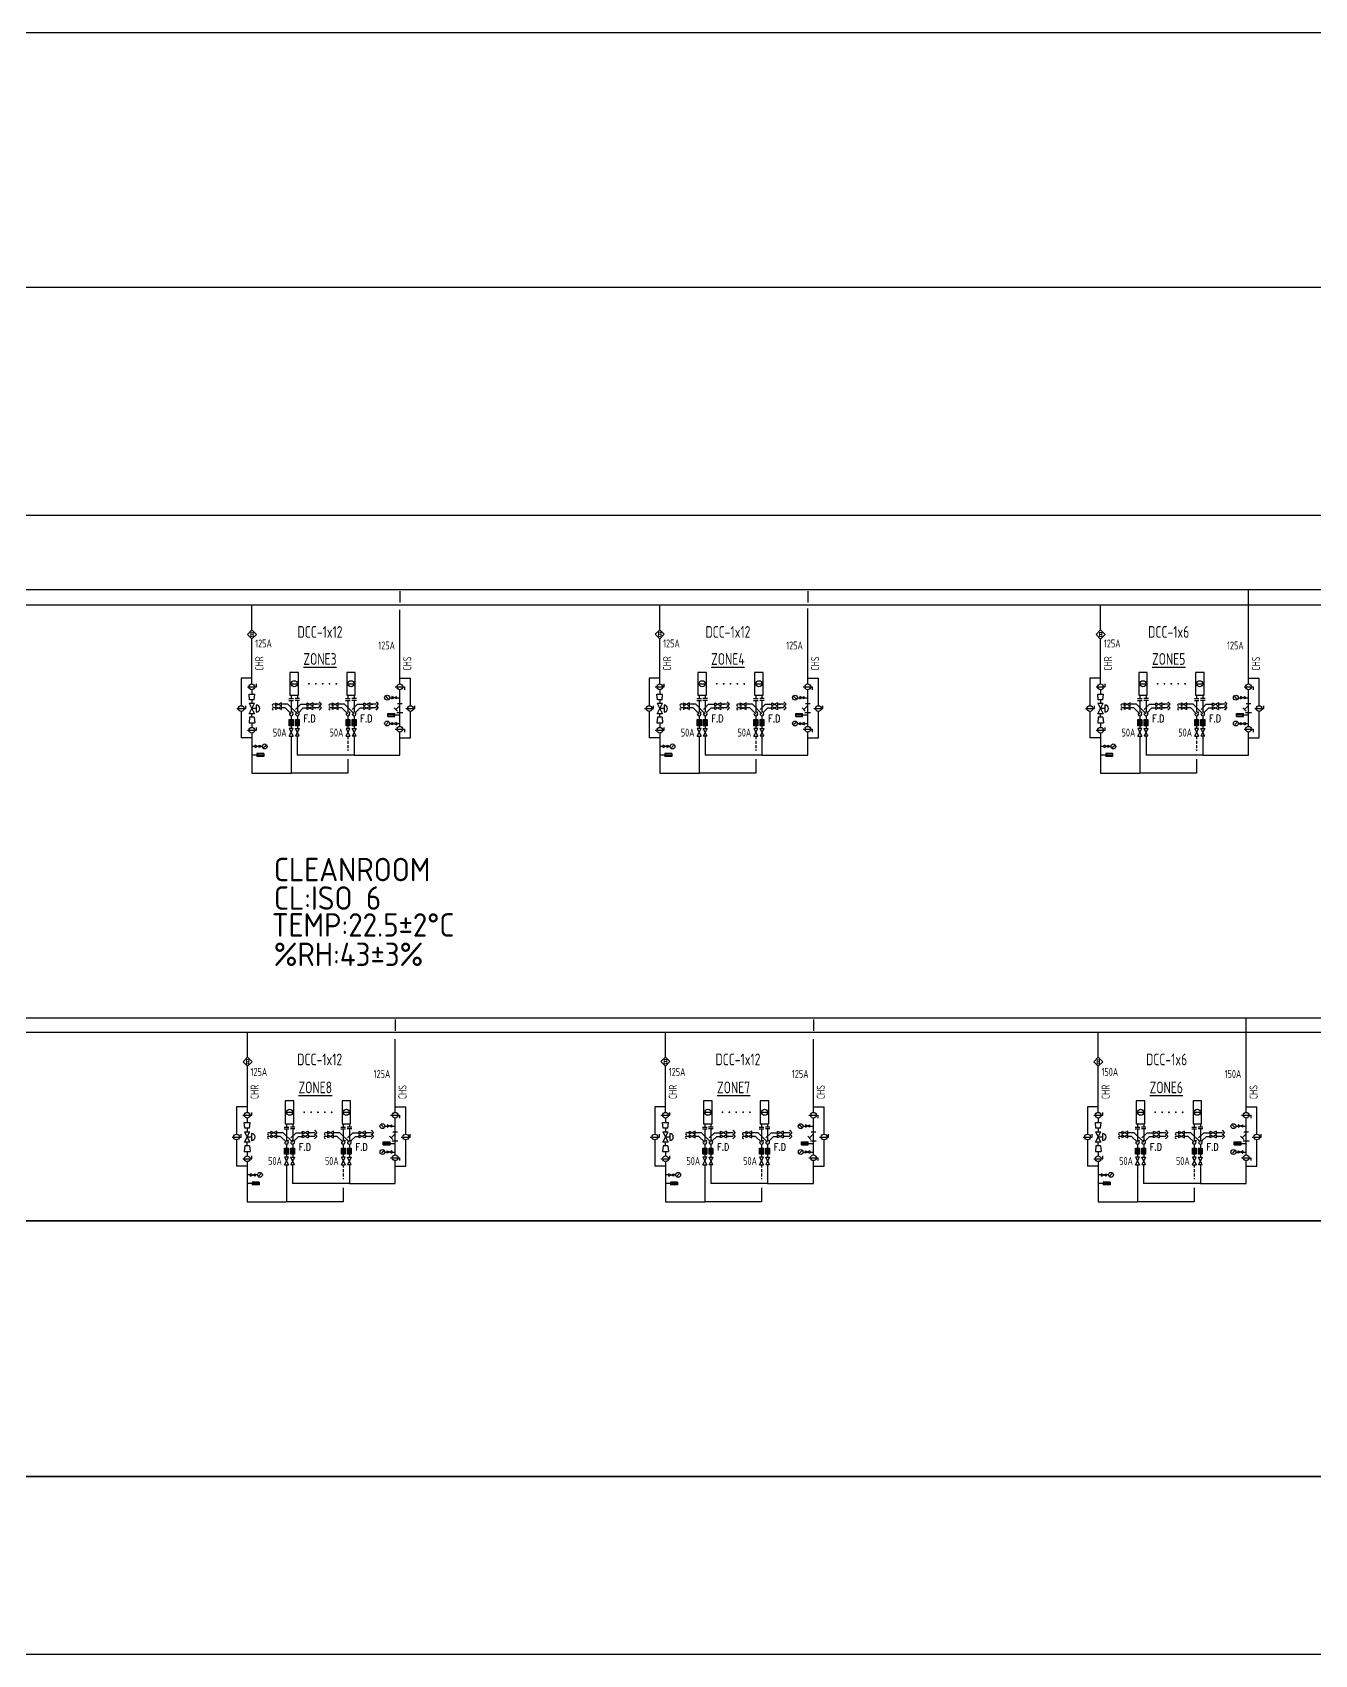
# Model space of a CAD drawing. Header units: millimetres. Extents: x 4930 to 7168, y 215 to 908.
# Drawn here: x 5559 to 6106, y 215 to 908 of the extents above; entities that cross this region are included whole.
import ezdxf
from ezdxf.enums import TextEntityAlignment as Align

# ---------------------------------------------------------------- set-up
doc = ezdxf.new("R2010")
doc.units = ezdxf.units.MM
doc.linetypes.add('HIDDEN', pattern=[9.525, 6.35, -3.175])
doc.linetypes.add('HIDDEN2', pattern=[0.1875, 0.125, -0.0625])
for name, color, linetype in [('0-CHR-中溫', 30, 'Continuous'), ('0-CHS-中溫', 3, 'Continuous'), ('A-DETL-01', 1, 'Continuous'), ('M-CEQPM-TEXT', 3, 'Continuous'), ('M-CPIPE-TEXT', 3, 'Continuous'), ('M-CPIPE-VAVE', 2, 'Continuous'), ('M-CWTR-PIPE', 130, 'Continuous'), ('M-EQPM-TXT', 4, 'Continuous'), ('M-HVAC-CMAH', 3, 'Continuous'), ('M-PIPE-CHWR20', 110, 'Continuous'), ('U-PCW-VALVE', 2, 'Continuous')]:
    doc.layers.add(name, color=color, linetype=linetype)
doc.styles.add('AA-TXT', font='isocp.shx', dxfattribs={"bigfont": 'chineset.shx'})
doc.styles.add('STDTEXT', font='simplex.shx', dxfattribs={"bigfont": 'china.shx'})

# ---------------------------------------------------------------- blocks, each defined once
blk = doc.blocks.new('DIM3')
blk.add_solid([(40, -7), (40, 7), (0, 0)])
blk = doc.blocks.new('DCC PIPE')
at = {"layer": 'U-PCW-VALVE'}
h = blk.add_hatch(dxfattribs=at)
h.set_pattern_fill('ANSI37', color=256, scale=2.66144, angle=90, style=0)
h.set_pattern_definition([(135, (188.80367, -130.49455), (-0.2352403, -0.2352403), []), (225, (188.80367, -130.49455), (0.2352403, -0.2352403), [])])
h.paths.add_polyline_path([(-0.67, 3.67), (-0.67, 5.8), (0.67, 5.8), (0.67, 3.67)])
h = blk.add_hatch(dxfattribs=at)
h.set_pattern_fill('ANSI37', color=256, scale=2.66144, angle=90, style=0)
h.set_pattern_definition([(135, (190.9487, -130.49455), (-0.2352403, -0.2352403), []), (225, (190.9487, -130.49455), (0.2352403, -0.2352403), [])])
h.paths.add_polyline_path([(1.48, 3.67), (1.48, 5.8), (2.81, 5.8), (2.81, 3.67)])
h = blk.add_hatch(dxfattribs=at)
h.set_pattern_fill('ANSI37', color=256, scale=2.66144, angle=90, style=0)
h.set_pattern_definition([(135, (208.65864, -130.49455), (-0.2352403, -0.2352403), []), (225, (208.65864, -130.49455), (0.2352403, -0.2352403), [])])
h.paths.add_polyline_path([(19.19, 3.67), (19.19, 5.8), (20.52, 5.8), (20.52, 3.67)])
h = blk.add_hatch(dxfattribs=at)
h.set_pattern_fill('ANSI37', color=256, scale=2.66144, angle=90, style=0)
h.set_pattern_definition([(135, (210.80367, -130.49455), (-0.2352403, -0.2352403), []), (225, (210.80367, -130.49455), (0.2352403, -0.2352403), [])])
h.paths.add_polyline_path([(21.33, 3.67), (21.33, 5.8), (22.67, 5.8), (22.67, 3.67)])
at = {"layer": '0-CHR-中溫', "ltscale": 1000}
for p, q in [((0, 12.53), (0, 8.51)), ((19.85, 12.53), (19.85, 8.51)), ((0, 7.18), (0, 5.8)), ((19.85, 7.18), (19.85, 5.8)), ((0, 3.67), (0, 2.67)), ((19.85, 3.67), (19.85, 2.67))]:
    blk.add_line(p, q, dxfattribs=at)
for centre in [(0, 7.84), (19.85, 7.84)]:
    blk.add_arc(centre, 0.667, 167.3219, 102.6781, dxfattribs=at)
at = {"layer": '0-CHS-中溫', "ltscale": 1000}
for p, q in [((2.15, 12.53), (2.15, 8.51)), ((22, 12.53), (22, 8.51)), ((2.15, 7.18), (2.15, 5.8)), ((22, 7.18), (22, 5.8)), ((2.15, 3.67), (2.15, 2.67)), ((22, 3.67), (22, 2.67))]:
    blk.add_line(p, q, dxfattribs=at)
for centre in [(2.15, 7.84), (22, 7.84)]:
    blk.add_arc(centre, 0.667, 167.3219, 102.6781, dxfattribs=at)
at = {"layer": 'M-CPIPE-VAVE'}
for p, q in [((-3.4, 11.7), (-5.47, 10.66)), ((-5.47, 11.7), (-3.4, 10.66)), ((-5.47, 11.7), (-5.47, 10.66)), ((-3.4, 10.66), (-3.4, 11.7)), ((5.55, 10.66), (5.55, 11.7)), ((7.62, 11.7), (5.55, 10.66)), ((5.55, 11.7), (7.62, 10.66)), ((7.62, 11.7), (7.62, 10.66)), ((9.81, 12.03), (10.58, 11.18)), ((16.45, 11.7), (14.38, 10.66)), ((14.38, 11.7), (16.45, 10.66)), ((14.38, 11.7), (14.38, 10.66)), ((16.45, 10.66), (16.45, 11.7)), ((25.4, 10.66), (25.4, 11.7)), ((27.47, 11.7), (25.4, 10.66)), ((25.4, 11.7), (27.47, 10.66)), ((27.47, 11.7), (27.47, 10.66)), ((29.67, 12.03), (30.44, 11.18)), ((-5.47, 11.18), (-6.35, 11.18)), ((-5.47, 9.92), (-6.35, 9.92)), ((-3.4, 10.44), (-5.47, 9.41)), ((-5.47, 10.44), (-3.4, 9.41)), ((-5.47, 10.44), (-5.47, 9.41)), ((-1.19, 11.18), (-3.4, 11.18)), ((-3.4, 9.41), (-3.4, 10.44)), ((-2.08, 9.92), (-3.4, 9.92)), ((0, 7.84), (-2.08, 9.92)), ((2.15, 7.84), (-1.19, 11.18)), ((0.47, 8.31), (0.74, 8.58)), ((1.53, 9.37), (3.34, 11.18)), ((2.62, 8.31), (4.23, 9.92)), ((3.34, 11.18), (5.55, 11.18)), ((4.23, 9.92), (5.55, 9.92)), ((5.55, 9.41), (5.55, 10.44)), ((7.62, 10.44), (5.55, 9.41)), ((5.55, 10.44), (7.62, 9.41)), ((9.89, 11.18), (7.62, 11.18)), ((7.62, 10.44), (7.62, 9.41)), ((9.89, 9.92), (7.62, 9.92)), ((9.81, 10.33), (10.58, 11.18)), ((9.81, 10.77), (10.58, 9.92)), ((9.81, 9.07), (10.58, 9.92)), ((14.38, 11.18), (13.5, 11.18)), ((14.38, 9.92), (13.5, 9.92)), ((16.45, 10.44), (14.38, 9.41)), ((14.38, 10.44), (16.45, 9.41)), ((14.38, 10.44), (14.38, 9.41)), ((18.66, 11.18), (16.45, 11.18)), ((16.45, 9.41), (16.45, 10.44)), ((17.77, 9.92), (16.45, 9.92)), ((19.85, 7.84), (17.77, 9.92)), ((22, 7.84), (18.66, 11.18)), ((20.33, 8.31), (20.59, 8.58)), ((21.38, 9.37), (23.19, 11.18)), ((22.47, 8.31), (24.08, 9.92)), ((23.19, 11.18), (25.4, 11.18)), ((24.08, 9.92), (25.4, 9.92)), ((25.4, 9.41), (25.4, 10.44)), ((27.47, 10.44), (25.4, 9.41)), ((25.4, 10.44), (27.47, 9.41)), ((29.74, 11.18), (27.47, 11.18)), ((27.47, 10.44), (27.47, 9.41)), ((29.74, 9.92), (27.47, 9.92)), ((29.67, 10.33), (30.44, 11.18)), ((29.67, 10.77), (30.44, 9.92)), ((29.67, 9.07), (30.44, 9.92))]:
    blk.add_line(p, q, dxfattribs=at)
for centre in [(-6.35, 10.83), (-6.35, 9.57), (13.5, 10.83), (13.5, 9.57)]:
    blk.add_arc(centre, 0.35, 90, 270, dxfattribs=at)
at = {"layer": 'M-CWTR-PIPE'}
for p, q in [((0.18, 18.35), (1.96, 18.35)), ((20.04, 18.35), (21.82, 18.35)), ((-0.8, 13.17), (0.8, 13.17)), ((0, 14.35), (0, 13.17)), ((2.95, 13.17), (1.35, 13.17)), ((2.15, 14.35), (2.15, 13.17)), ((19.05, 13.17), (20.65, 13.17)), ((19.85, 14.35), (19.85, 13.17)), ((22.8, 13.17), (21.2, 13.17)), ((22, 14.35), (22, 13.17))]:
    blk.add_line(p, q, dxfattribs=at)
for points in [[(2.57, 14.35), (2.57, 22.35), (-0.43, 22.35), (-0.43, 14.35)], [(22.43, 14.35), (22.43, 22.35), (19.43, 22.35), (19.43, 14.35)]]:
    blk.add_lwpolyline(points, close=True, dxfattribs=at)
for centre in [(1.07, 18.35), (20.93, 18.35)]:
    blk.add_circle(centre, 1.07, dxfattribs=at)
at = {"layer": 'M-HVAC-CMAH', "const_width": 0.32}
for points in [[(6.36, 18.34, 1), (6.04, 18.34, 1)], [(8.76, 18.34, 1), (8.44, 18.34, 1)], [(11.16, 18.34, 1), (10.84, 18.34, 1)], [(13.56, 18.34, 1), (13.24, 18.34, 1)], [(15.96, 18.34, 1), (15.64, 18.34, 1)]]:
    blk.add_lwpolyline(points, format="xyb", close=True, dxfattribs=at)
at = {"layer": 'U-PCW-VALVE'}
for p, q in [((-0.8, 12.53), (0.8, 12.53)), ((2.95, 12.53), (1.35, 12.53)), ((19.05, 12.53), (20.65, 12.53)), ((22.8, 12.53), (21.2, 12.53)), ((-0.67, 5.8), (0.67, 5.8)), ((-0.67, 3.67), (-0.67, 5.8)), ((0.67, 5.8), (0.67, 3.67)), ((1.48, 5.8), (2.81, 5.8)), ((1.48, 3.67), (1.48, 5.8)), ((2.81, 5.8), (2.81, 3.67)), ((19.19, 5.8), (20.52, 5.8)), ((19.19, 3.67), (19.19, 5.8)), ((20.52, 5.8), (20.52, 3.67)), ((21.33, 5.8), (22.67, 5.8)), ((21.33, 3.67), (21.33, 5.8)), ((22.67, 5.8), (22.67, 3.67)), ((0.67, 3.67), (-0.67, 3.67)), ((0.67, 2.67), (-0.67, 2.67)), ((-0.67, 0), (0.67, 2.67)), ((-0.67, 2.67), (0.67, 0)), ((-0.67, 0), (0.67, 0)), ((2.81, 3.67), (1.48, 3.67)), ((1.48, 2.67), (2.81, 2.67)), ((2.81, 2.67), (1.48, 0)), ((2.81, 0), (1.48, 2.67)), ((2.81, 0), (1.48, 0)), ((20.52, 3.67), (19.19, 3.67)), ((20.52, 2.67), (19.19, 2.67)), ((19.19, 2.67), (20.52, 0)), ((19.19, 0), (20.52, 2.67)), ((19.19, 0), (20.52, 0)), ((22.67, 3.67), (21.33, 3.67)), ((21.33, 2.67), (22.67, 2.67)), ((22.67, 0), (21.33, 2.67)), ((22.67, 2.67), (21.33, 0)), ((22.67, 0), (21.33, 0))]:
    blk.add_line(p, q, dxfattribs=at)
at = {"layer": 'M-CPIPE-VAVE', "linetype": 'HIDDEN2', "xscale": -0.04545454545450411, "yscale": 0.04545454545450411, "zscale": 0.045454545454545}
for p in [(9.89, 11.18), (29.74, 11.18), (9.89, 9.92), (29.74, 9.92)]:
    blk.add_blockref('DIM3', p, dxfattribs=at)

msp = doc.modelspace()

# ---------------------------------------------------------------- linework, layer by layer
at = {"layer": '0-CHR-中溫', "ltscale": 1000}
for p, q in [((5183.02, 663.4), (6428.78, 663.4)), ((5253.33, 663.4), (6014.56, 663.4)), ((5652.36, 652.66), (5652.36, 663.44)), ((5826.44, 652.73), (5826.44, 663.5)), ((6014.56, 652.62), (6014.56, 663.4)), ((5652.36, 629.55), (5652.36, 648.81)), ((5826.44, 629.55), (5826.44, 648.88)), ((6014.56, 629.55), (6014.56, 648.77)), ((5647.82, 632.02), (5647.82, 620.31)), ((5652.36, 632.02), (5647.82, 632.02)), ((5821.89, 632.02), (5821.89, 620.31)), ((5826.44, 632.02), (5821.89, 632.02)), ((6010.01, 632.02), (6010.01, 620.31)), ((6014.56, 632.02), (6010.01, 632.02)), ((5652.36, 627.14), (5652.36, 625.26)), ((5826.44, 627.14), (5826.44, 625.26)), ((6014.56, 627.14), (6014.56, 625.26)), ((5647.82, 617.87), (5647.82, 606.59)), ((5652.36, 622.82), (5652.36, 621.35)), ((5652.36, 615.37), (5652.36, 616.84)), ((5821.89, 617.87), (5821.89, 606.59)), ((5826.44, 622.82), (5826.44, 621.35)), ((5826.44, 615.37), (5826.44, 616.84)), ((6010.01, 617.87), (6010.01, 606.59)), ((6014.56, 622.82), (6014.56, 621.35)), ((6014.56, 615.37), (6014.56, 616.84)), ((5652.36, 612.93), (5652.36, 611.05)), ((5826.44, 612.93), (5826.44, 611.05)), ((6014.56, 612.93), (6014.56, 611.05)), ((5652.36, 606.59), (5647.82, 606.59)), ((5652.36, 608.61), (5652.36, 591.46)), ((5669.15, 607.28), (5669.15, 591.46)), ((5826.44, 606.59), (5821.89, 606.59)), ((5826.44, 608.61), (5826.44, 591.46)), ((5843.22, 607.28), (5843.22, 591.46)), ((6014.56, 606.59), (6010.01, 606.59)), ((6014.56, 608.61), (6014.56, 591.46)), ((6031.34, 607.28), (6031.34, 591.46)), ((5693.36, 597.44), (5693.36, 591.46)), ((5867.44, 597.44), (5867.44, 591.46)), ((6055.56, 597.44), (6055.56, 591.46)), ((5652.36, 591.46), (5669.15, 591.46)), ((5693.36, 591.46), (5669.15, 591.46)), ((5826.44, 591.46), (5843.22, 591.46)), ((5867.44, 591.46), (5843.22, 591.46)), ((6014.56, 591.46), (6031.34, 591.46)), ((6055.56, 591.46), (6031.34, 591.46)), ((5163.99, 481.06), (6428.78, 481.04)), ((5650.51, 470.27), (5650.51, 481.16)), ((5828.87, 470.38), (5828.87, 481.16)), ((6013.54, 470.27), (6013.54, 481.04)), ((5650.51, 446.71), (5650.51, 466.42)), ((5828.87, 446.71), (5828.87, 466.53)), ((6013.54, 446.71), (6013.54, 466.42)), ((5645.82, 449.18), (5645.82, 437.47)), ((5650.37, 449.18), (5645.82, 449.18)), ((5650.37, 444.3), (5650.37, 442.42)), ((5824.32, 449.18), (5824.32, 437.47)), ((5828.87, 449.18), (5824.32, 449.18)), ((5828.87, 444.3), (5828.87, 442.42)), ((6009, 449.18), (6009, 437.47)), ((6013.54, 449.18), (6009, 449.18)), ((6013.54, 444.3), (6013.54, 442.42)), ((5650.37, 439.98), (5650.37, 438.51)), ((5828.87, 439.98), (5828.87, 438.51)), ((6013.54, 439.98), (6013.54, 438.51)), ((5645.82, 435.04), (5645.82, 423.75)), ((5650.37, 432.53), (5650.37, 434)), ((5650.37, 430.09), (5650.37, 428.21)), ((5824.32, 435.04), (5824.32, 423.75)), ((5828.87, 432.53), (5828.87, 434)), ((5828.87, 430.09), (5828.87, 428.21)), ((6009, 435.04), (6009, 423.75)), ((6013.54, 432.53), (6013.54, 434)), ((6013.54, 430.09), (6013.54, 428.21)), ((5650.37, 423.75), (5645.82, 423.75)), ((5650.37, 425.77), (5650.37, 408.63)), ((5667.15, 424.44), (5667.15, 408.63)), ((5828.87, 423.75), (5824.32, 423.75)), ((5828.87, 425.77), (5828.87, 408.63)), ((5845.65, 424.44), (5845.65, 408.63)), ((6013.54, 423.75), (6009, 423.75)), ((6013.54, 425.77), (6013.54, 408.63)), ((6030.33, 424.44), (6030.33, 408.63)), ((5650.37, 408.63), (5667.15, 408.63)), ((5691.36, 408.63), (5667.15, 408.63)), ((5691.36, 414.6), (5691.36, 408.63)), ((5828.87, 408.63), (5845.65, 408.63)), ((5869.86, 408.63), (5845.65, 408.63)), ((5869.86, 414.6), (5869.86, 408.63)), ((6013.54, 408.63), (6030.33, 408.63)), ((6054.54, 408.63), (6030.33, 408.63)), ((6054.54, 414.6), (6054.54, 408.63))]:
    msp.add_line(p, q, dxfattribs=at)
at = {"layer": '0-CHR-中溫'}
for p, q in [((5650.44, 650.74), (5652.36, 652.66)), ((5650.44, 650.74), (5652.36, 648.81)), ((5652.36, 652.66), (5654.29, 650.74)), ((5654.29, 650.74), (5652.36, 648.81)), ((5824.51, 650.8), (5826.44, 652.73)), ((5824.51, 650.8), (5826.44, 648.88)), ((5826.44, 652.73), (5828.36, 650.8)), ((5828.36, 650.8), (5826.44, 648.88)), ((6012.63, 650.7), (6014.56, 652.62)), ((6012.63, 650.7), (6014.56, 648.77)), ((6014.56, 652.62), (6016.49, 650.7)), ((6016.49, 650.7), (6014.56, 648.77)), ((5648.59, 468.35), (5650.51, 470.27)), ((5648.59, 468.35), (5650.51, 466.42)), ((5650.51, 470.27), (5652.44, 468.35)), ((5652.44, 468.35), (5650.51, 466.42)), ((5826.94, 468.45), (5828.87, 470.38)), ((5826.94, 468.45), (5828.87, 466.53)), ((5828.87, 470.38), (5830.79, 468.45)), ((5830.79, 468.45), (5828.87, 466.53)), ((6011.62, 468.34), (6013.54, 470.27)), ((6011.62, 468.34), (6013.54, 466.42)), ((6013.54, 470.27), (6015.47, 468.34)), ((6015.47, 468.34), (6013.54, 466.42))]:
    msp.add_line(p, q, dxfattribs=at)
at = {"layer": '0-CHS-中溫', "ltscale": 1000}
for p, q in [((5173.43, 669.94), (6491.91, 669.94)), ((5253.33, 669.94), (6077.7, 669.94)), ((5715.5, 669.22), (5715.5, 664.34)), ((5889.58, 669.22), (5889.58, 664.34)), ((6077.7, 629.58), (6077.7, 669.94)), ((5715.5, 629.58), (5715.5, 661.17)), ((5889.58, 629.58), (5889.58, 661.83)), ((5715.5, 632.02), (5720.05, 632.02)), ((5720.05, 620.31), (5720.05, 632.02)), ((5889.58, 632.02), (5894.12, 632.02)), ((5894.12, 620.31), (5894.12, 632.02)), ((6077.7, 632.02), (6082.24, 632.02)), ((6082.24, 620.31), (6082.24, 632.02)), ((5715.5, 611.47), (5715.5, 627.14)), ((5889.58, 611.47), (5889.58, 627.14)), ((6077.7, 611.47), (6077.7, 627.14)), ((5720.05, 606.59), (5720.05, 617.87)), ((5894.12, 606.59), (5894.12, 617.87)), ((6082.24, 606.59), (6082.24, 617.87)), ((5671.76, 607.28), (5671.76, 599.27)), ((5695.98, 607.28), (5695.98, 599.27)), ((5715.5, 599.27), (5715.5, 609.03)), ((5715.5, 606.59), (5720.05, 606.59)), ((5845.84, 607.28), (5845.84, 599.27)), ((5870.05, 607.28), (5870.05, 599.27)), ((5889.58, 599.27), (5889.58, 609.03)), ((5889.58, 606.59), (5894.12, 606.59)), ((6033.96, 607.28), (6033.96, 599.27)), ((6058.17, 607.28), (6058.17, 599.27)), ((6077.7, 599.27), (6077.7, 609.03)), ((6077.7, 606.59), (6082.24, 606.59)), ((5695.98, 599.27), (5671.76, 599.27)), ((5695.98, 599.27), (5715.5, 599.27)), ((5870.05, 599.27), (5845.84, 599.27)), ((5870.05, 599.27), (5889.58, 599.27)), ((6058.17, 599.27), (6033.96, 599.27)), ((6058.17, 599.27), (6077.7, 599.27)), ((5085.38, 487.1), (6491.91, 487.1)), ((5713.5, 486.38), (5713.5, 481.5)), ((5892, 486.38), (5892, 481.5)), ((6076.68, 446.74), (6076.68, 487.1)), ((5713.5, 446.74), (5713.5, 477.96)), ((5892, 446.74), (5892, 477.96)), ((5713.5, 449.18), (5718.05, 449.18)), ((5713.5, 428.63), (5713.5, 444.3)), ((5718.05, 437.47), (5718.05, 449.18)), ((5892, 449.18), (5896.55, 449.18)), ((5892, 428.63), (5892, 444.3)), ((5896.55, 437.47), (5896.55, 449.18)), ((6076.68, 449.18), (6081.23, 449.18)), ((6076.68, 428.63), (6076.68, 444.3)), ((6081.23, 437.47), (6081.23, 449.18)), ((5718.05, 423.75), (5718.05, 435.04)), ((5896.55, 423.75), (5896.55, 435.04)), ((6081.23, 423.75), (6081.23, 435.04)), ((5669.76, 424.44), (5669.76, 416.43)), ((5693.98, 424.44), (5693.98, 416.43)), ((5713.5, 416.43), (5713.5, 426.19)), ((5713.5, 423.75), (5718.05, 423.75)), ((5848.26, 424.44), (5848.26, 416.43)), ((5872.48, 424.44), (5872.48, 416.43)), ((5892, 416.43), (5892, 426.19)), ((5892, 423.75), (5896.55, 423.75)), ((6032.94, 424.44), (6032.94, 416.43)), ((6057.16, 424.44), (6057.16, 416.43)), ((6076.68, 416.43), (6076.68, 426.19)), ((6076.68, 423.75), (6081.23, 423.75)), ((5693.98, 416.43), (5669.76, 416.43)), ((5693.98, 416.43), (5713.5, 416.43)), ((5872.48, 416.43), (5848.26, 416.43)), ((5872.48, 416.43), (5892, 416.43)), ((6057.16, 416.43), (6032.94, 416.43)), ((6057.16, 416.43), (6076.68, 416.43))]:
    msp.add_line(p, q, dxfattribs=at)
at = {"layer": 'A-DETL-01', "linetype": 'Continuous'}
for p, q in [((5155.77, 907.62), (6538.02, 907.62)), ((5154.32, 798.85), (6538.02, 798.85)), ((5154.24, 701.62), (6538.02, 701.62)), ((5153.57, 400.55), (6538.02, 400.55)), ((6538.02, 400.55), (5253.33, 400.55)), ((5154.6, 291.32), (6538.02, 291.32)), ((6538.02, 291.32), (5252.94, 291.32)), ((6538.02, 215.39), (5252.94, 215.39))]:
    msp.add_line(p, q, dxfattribs=at)
at = {"layer": 'M-PIPE-CHWR20', "ltscale": 0.1}
for p, q in [((5651.39, 622.82), (5651.14, 625.26)), ((5651.14, 625.26), (5653.59, 625.26)), ((5653.34, 622.82), (5653.59, 625.26)), ((5825.46, 622.82), (5825.22, 625.26)), ((5825.22, 625.26), (5827.66, 625.26)), ((5827.42, 622.82), (5827.66, 625.26)), ((6013.58, 622.82), (6013.34, 625.26)), ((6013.34, 625.26), (6015.78, 625.26)), ((6015.54, 622.82), (6015.78, 625.26)), ((5653.34, 622.82), (5651.39, 622.82)), ((5827.42, 622.82), (5825.46, 622.82)), ((6015.54, 622.82), (6013.58, 622.82)), ((5651.39, 615.37), (5651.14, 612.93)), ((5651.14, 612.93), (5653.59, 612.93)), ((5653.34, 615.37), (5651.39, 615.37)), ((5653.34, 615.37), (5653.59, 612.93)), ((5825.46, 615.37), (5825.22, 612.93)), ((5825.22, 612.93), (5827.66, 612.93)), ((5827.42, 615.37), (5825.46, 615.37)), ((5827.42, 615.37), (5827.66, 612.93)), ((6013.58, 615.37), (6013.34, 612.93)), ((6013.34, 612.93), (6015.78, 612.93)), ((6015.54, 615.37), (6013.58, 615.37)), ((6015.54, 615.37), (6015.78, 612.93)), ((5649.39, 439.98), (5649.14, 442.42)), ((5649.14, 442.42), (5651.59, 442.42)), ((5651.34, 439.98), (5649.39, 439.98)), ((5651.34, 439.98), (5651.59, 442.42)), ((5827.89, 439.98), (5827.64, 442.42)), ((5827.64, 442.42), (5830.09, 442.42)), ((5829.84, 439.98), (5827.89, 439.98)), ((5829.84, 439.98), (5830.09, 442.42)), ((6012.57, 439.98), (6012.32, 442.42)), ((6012.32, 442.42), (6014.77, 442.42)), ((6014.52, 439.98), (6012.57, 439.98)), ((6014.52, 439.98), (6014.77, 442.42)), ((5649.39, 432.53), (5649.14, 430.09)), ((5649.14, 430.09), (5651.59, 430.09)), ((5651.34, 432.53), (5649.39, 432.53)), ((5651.34, 432.53), (5651.59, 430.09)), ((5827.89, 432.53), (5827.64, 430.09)), ((5827.64, 430.09), (5830.09, 430.09)), ((5829.84, 432.53), (5827.89, 432.53)), ((5829.84, 432.53), (5830.09, 430.09)), ((6012.57, 432.53), (6012.32, 430.09)), ((6012.32, 430.09), (6014.77, 430.09)), ((6014.52, 432.53), (6012.57, 432.53)), ((6014.52, 432.53), (6014.77, 430.09))]:
    msp.add_line(p, q, dxfattribs=at)
at = {"layer": 'M-PIPE-CHWR20', "linetype": 'HIDDEN', "ltscale": 0.2}
for p, q in [((5693.36, 607.28), (5693.36, 601.1)), ((5867.44, 607.28), (5867.44, 601.1)), ((6055.56, 607.28), (6055.56, 601.1)), ((5691.36, 424.44), (5691.36, 418.26)), ((5869.86, 424.44), (5869.86, 418.26)), ((6054.54, 424.44), (6054.54, 418.26))]:
    msp.add_line(p, q, dxfattribs=at)
at = {"layer": 'U-PCW-VALVE'}
for p, q in [((5650.44, 628.36), (5654.29, 628.36)), ((5654.29, 628.36), (5654.29, 629.59)), ((5710.51, 623.28), (5709.62, 624.18)), ((5711.1, 623.73), (5712.08, 623.73)), ((5712.08, 624.22), (5712.08, 623.24)), ((5714.03, 623.24), (5712.08, 624.22)), ((5712.08, 623.24), (5714.03, 624.22)), ((5713.57, 628.36), (5717.43, 628.36)), ((5714.03, 623.24), (5714.03, 624.22)), ((5714.03, 623.73), (5715.5, 623.73)), ((5717.43, 628.36), (5717.43, 627.14)), ((5824.51, 628.36), (5828.37, 628.36)), ((5828.37, 628.36), (5828.37, 629.59)), ((5884.59, 623.28), (5883.69, 624.18)), ((5885.18, 623.73), (5886.16, 623.73)), ((5886.16, 624.22), (5886.16, 623.24)), ((5888.11, 623.24), (5886.16, 624.22)), ((5886.16, 623.24), (5888.11, 624.22)), ((5887.65, 628.36), (5891.5, 628.36)), ((5888.11, 623.24), (5888.11, 624.22)), ((5888.11, 623.73), (5889.58, 623.73)), ((5891.5, 628.36), (5891.5, 627.14)), ((6012.63, 628.36), (6016.49, 628.36)), ((6016.49, 628.36), (6016.49, 629.59)), ((6072.71, 623.28), (6071.81, 624.18)), ((6073.3, 623.73), (6074.28, 623.73)), ((6074.28, 624.22), (6074.28, 623.24)), ((6076.23, 623.24), (6074.28, 624.22)), ((6074.28, 623.24), (6076.23, 624.22)), ((6075.77, 628.36), (6079.62, 628.36)), ((6076.23, 623.24), (6076.23, 624.22)), ((6076.23, 623.73), (6077.7, 623.73)), ((6079.62, 628.36), (6079.62, 627.14)), ((5645.89, 619.09), (5649.74, 619.09)), ((5649.74, 619.09), (5649.74, 620.32)), ((5651.23, 621.35), (5653.49, 621.35)), ((5651.23, 616.84), (5653.49, 621.35)), ((5651.23, 621.35), (5653.49, 616.84)), ((5653.49, 616.84), (5651.23, 616.84)), ((5654.21, 619.09), (5652.36, 619.09)), ((5654.21, 620.59), (5654.21, 617.64)), ((5710.38, 615.74), (5710.38, 616.97)), ((5710.38, 615.74), (5710.38, 616.97)), ((5710.38, 616.97), (5713.32, 616.97)), ((5710.38, 616.97), (5713.32, 616.97)), ((5710.64, 616.35), (5712.66, 616.35)), ((5710.64, 616.35), (5712.66, 616.35)), ((5710.78, 616.11), (5710.78, 616.6)), ((5710.78, 616.11), (5710.78, 616.6)), ((5711.27, 616.11), (5711.27, 616.6)), ((5711.27, 616.11), (5711.27, 616.6)), ((5711.76, 616.11), (5711.76, 616.6)), ((5711.76, 616.11), (5711.76, 616.6)), ((5712.25, 616.11), (5712.25, 616.6)), ((5712.25, 616.11), (5712.25, 616.6)), ((5713.08, 619.41), (5714.46, 618.03)), ((5713.08, 619.41), (5714.46, 618.03)), ((5713.32, 615.74), (5713.32, 616.97)), ((5713.32, 615.74), (5713.32, 616.97)), ((5713.32, 616.35), (5715.5, 616.35)), ((5713.32, 616.35), (5715.5, 616.35)), ((5715.5, 620.45), (5713.77, 618.72)), ((5714.28, 617.39), (5716.72, 617.39)), ((5714.48, 621.29), (5716.52, 621.29)), ((5714.48, 617.39), (5716.52, 617.39)), ((5718.12, 619.09), (5721.97, 619.09)), ((5721.97, 619.09), (5721.97, 620.32)), ((5819.96, 619.09), (5823.82, 619.09)), ((5823.82, 619.09), (5823.82, 620.32)), ((5825.31, 621.35), (5827.57, 621.35)), ((5825.31, 616.84), (5827.57, 621.35)), ((5825.31, 621.35), (5827.57, 616.84)), ((5827.57, 616.84), (5825.31, 616.84)), ((5828.29, 619.09), (5826.44, 619.09)), ((5828.29, 620.59), (5828.29, 617.64)), ((5884.46, 615.74), (5884.46, 616.97)), ((5884.46, 615.74), (5884.46, 616.97)), ((5884.46, 616.97), (5887.4, 616.97)), ((5884.46, 616.97), (5887.4, 616.97)), ((5884.71, 616.35), (5886.73, 616.35)), ((5884.71, 616.35), (5886.73, 616.35)), ((5884.85, 616.11), (5884.85, 616.6)), ((5884.85, 616.11), (5884.85, 616.6)), ((5885.35, 616.11), (5885.35, 616.6)), ((5885.35, 616.11), (5885.35, 616.6)), ((5885.84, 616.11), (5885.84, 616.6)), ((5885.84, 616.11), (5885.84, 616.6)), ((5886.33, 616.11), (5886.33, 616.6)), ((5886.33, 616.11), (5886.33, 616.6)), ((5887.16, 619.41), (5888.54, 618.03)), ((5887.16, 619.41), (5888.54, 618.03)), ((5887.4, 615.74), (5887.4, 616.97)), ((5887.4, 615.74), (5887.4, 616.97)), ((5887.4, 616.35), (5889.58, 616.35)), ((5887.4, 616.35), (5889.58, 616.35)), ((5889.58, 620.45), (5887.85, 618.72)), ((5888.35, 617.39), (5890.8, 617.39)), ((5888.56, 621.29), (5890.59, 621.29)), ((5888.56, 617.39), (5890.59, 617.39)), ((5892.2, 619.09), (5896.05, 619.09)), ((5896.05, 619.09), (5896.05, 620.32)), ((6008.09, 619.09), (6011.94, 619.09)), ((6011.94, 619.09), (6011.94, 620.32)), ((6013.43, 621.35), (6015.69, 621.35)), ((6013.43, 616.84), (6015.69, 621.35)), ((6013.43, 621.35), (6015.69, 616.84)), ((6015.69, 616.84), (6013.43, 616.84)), ((6016.41, 619.09), (6014.56, 619.09)), ((6016.41, 620.59), (6016.41, 617.64)), ((6072.58, 615.74), (6072.58, 616.97)), ((6072.58, 615.74), (6072.58, 616.97)), ((6072.58, 616.97), (6075.52, 616.97)), ((6072.58, 616.97), (6075.52, 616.97)), ((6072.83, 616.35), (6074.86, 616.35)), ((6072.83, 616.35), (6074.86, 616.35)), ((6072.98, 616.11), (6072.98, 616.6)), ((6072.98, 616.11), (6072.98, 616.6)), ((6073.47, 616.11), (6073.47, 616.6)), ((6073.47, 616.11), (6073.47, 616.6)), ((6073.96, 616.11), (6073.96, 616.6)), ((6073.96, 616.11), (6073.96, 616.6)), ((6074.45, 616.11), (6074.45, 616.6)), ((6074.45, 616.11), (6074.45, 616.6)), ((6075.28, 619.41), (6076.66, 618.03)), ((6075.28, 619.41), (6076.66, 618.03)), ((6075.52, 615.74), (6075.52, 616.97)), ((6075.52, 615.74), (6075.52, 616.97)), ((6075.52, 616.35), (6077.7, 616.35)), ((6075.52, 616.35), (6077.7, 616.35)), ((6077.7, 620.45), (6075.97, 618.72)), ((6076.47, 617.39), (6078.92, 617.39)), ((6076.68, 621.29), (6078.72, 621.29)), ((6076.68, 617.39), (6078.72, 617.39)), ((6080.32, 619.09), (6084.17, 619.09)), ((6084.17, 619.09), (6084.17, 620.32)), ((5650.44, 609.83), (5654.29, 609.83)), ((5654.29, 609.83), (5654.29, 611.05)), ((5710.51, 613.14), (5709.62, 612.24)), ((5710.38, 615.74), (5713.32, 615.74)), ((5710.38, 615.74), (5713.32, 615.74)), ((5711.1, 612.69), (5712.08, 612.69)), ((5712.08, 612.21), (5712.08, 613.18)), ((5714.03, 613.18), (5712.08, 612.21)), ((5712.08, 613.18), (5714.03, 612.21)), ((5713.57, 610.25), (5717.43, 610.25)), ((5714.03, 613.18), (5714.03, 612.21)), ((5714.03, 612.69), (5715.5, 612.69)), ((5717.43, 610.25), (5717.43, 609.02)), ((5824.51, 609.83), (5828.37, 609.83)), ((5828.37, 609.83), (5828.37, 611.05)), ((5884.59, 613.14), (5883.69, 612.24)), ((5884.46, 615.74), (5887.4, 615.74)), ((5884.46, 615.74), (5887.4, 615.74)), ((5885.18, 612.69), (5886.16, 612.69)), ((5886.16, 612.21), (5886.16, 613.18)), ((5888.11, 613.18), (5886.16, 612.21)), ((5886.16, 613.18), (5888.11, 612.21)), ((5887.65, 610.25), (5891.5, 610.25)), ((5888.11, 613.18), (5888.11, 612.21)), ((5888.11, 612.69), (5889.58, 612.69)), ((5891.5, 610.25), (5891.5, 609.02)), ((6012.63, 609.83), (6016.49, 609.83)), ((6016.49, 609.83), (6016.49, 611.05)), ((6072.71, 613.14), (6071.81, 612.24)), ((6072.58, 615.74), (6075.52, 615.74)), ((6072.58, 615.74), (6075.52, 615.74)), ((6073.3, 612.69), (6074.28, 612.69)), ((6074.28, 612.21), (6074.28, 613.18)), ((6076.23, 613.18), (6074.28, 612.21)), ((6074.28, 613.18), (6076.23, 612.21)), ((6075.77, 610.25), (6079.62, 610.25)), ((6076.23, 613.18), (6076.23, 612.21)), ((6076.23, 612.69), (6077.7, 612.69)), ((6079.62, 610.25), (6079.62, 609.02)), ((5653.83, 602.93), (5652.36, 602.93)), ((5653.83, 602.44), (5653.83, 603.42)), ((5653.83, 602.44), (5655.78, 603.42)), ((5655.78, 602.44), (5653.83, 603.42)), ((5655.78, 603.42), (5655.78, 602.44)), ((5656.76, 602.93), (5655.78, 602.93)), ((5657.35, 602.48), (5658.25, 603.38)), ((5827.91, 602.93), (5826.44, 602.93)), ((5827.91, 602.44), (5827.91, 603.42)), ((5827.91, 602.44), (5829.86, 603.42)), ((5829.86, 602.44), (5827.91, 603.42)), ((5829.86, 603.42), (5829.86, 602.44)), ((5830.84, 602.93), (5829.86, 602.93)), ((5831.42, 602.48), (5832.32, 603.38)), ((6016.03, 602.93), (6014.56, 602.93)), ((6016.03, 602.44), (6016.03, 603.42)), ((6016.03, 602.44), (6017.98, 603.42)), ((6017.98, 602.44), (6016.03, 603.42)), ((6017.98, 603.42), (6017.98, 602.44)), ((6018.96, 602.93), (6017.98, 602.93)), ((6019.55, 602.48), (6020.44, 603.38)), ((5654.54, 599.27), (5652.36, 599.27)), ((5654.54, 599.27), (5652.36, 599.27)), ((5654.54, 599.88), (5654.54, 598.66)), ((5654.54, 599.88), (5654.54, 598.66)), ((5657.48, 599.88), (5654.54, 599.88)), ((5657.48, 599.88), (5654.54, 599.88)), ((5657.48, 598.66), (5654.54, 598.66)), ((5657.48, 598.66), (5654.54, 598.66)), ((5657.23, 599.27), (5655.2, 599.27)), ((5657.23, 599.27), (5655.2, 599.27)), ((5655.61, 599.51), (5655.61, 599.02)), ((5655.61, 599.51), (5655.61, 599.02)), ((5656.1, 599.51), (5656.1, 599.02)), ((5656.1, 599.51), (5656.1, 599.02)), ((5656.59, 599.51), (5656.59, 599.02)), ((5656.59, 599.51), (5656.59, 599.02)), ((5657.08, 599.51), (5657.08, 599.02)), ((5657.08, 599.51), (5657.08, 599.02)), ((5657.48, 599.88), (5657.48, 598.66)), ((5657.48, 599.88), (5657.48, 598.66)), ((5828.61, 599.27), (5826.44, 599.27)), ((5828.61, 599.27), (5826.44, 599.27)), ((5828.61, 599.88), (5828.61, 598.66)), ((5828.61, 599.88), (5828.61, 598.66)), ((5831.56, 599.88), (5828.61, 599.88)), ((5831.56, 599.88), (5828.61, 599.88)), ((5831.56, 598.66), (5828.61, 598.66)), ((5831.56, 598.66), (5828.61, 598.66)), ((5831.3, 599.27), (5829.28, 599.27)), ((5831.3, 599.27), (5829.28, 599.27)), ((5829.69, 599.51), (5829.69, 599.02)), ((5829.69, 599.51), (5829.69, 599.02)), ((5830.18, 599.51), (5830.18, 599.02)), ((5830.18, 599.51), (5830.18, 599.02)), ((5830.67, 599.51), (5830.67, 599.02)), ((5830.67, 599.51), (5830.67, 599.02)), ((5831.16, 599.51), (5831.16, 599.02)), ((5831.16, 599.51), (5831.16, 599.02)), ((5831.56, 599.88), (5831.56, 598.66)), ((5831.56, 599.88), (5831.56, 598.66)), ((6016.73, 599.27), (6014.56, 599.27)), ((6016.73, 599.27), (6014.56, 599.27)), ((6016.73, 599.88), (6016.73, 598.66)), ((6016.73, 599.88), (6016.73, 598.66)), ((6019.68, 599.88), (6016.73, 599.88)), ((6019.68, 599.88), (6016.73, 599.88)), ((6019.68, 598.66), (6016.73, 598.66)), ((6019.68, 598.66), (6016.73, 598.66)), ((6019.42, 599.27), (6017.4, 599.27)), ((6019.42, 599.27), (6017.4, 599.27)), ((6017.81, 599.51), (6017.81, 599.02)), ((6017.81, 599.51), (6017.81, 599.02)), ((6018.3, 599.51), (6018.3, 599.02)), ((6018.3, 599.51), (6018.3, 599.02)), ((6018.79, 599.51), (6018.79, 599.02)), ((6018.79, 599.51), (6018.79, 599.02)), ((6019.28, 599.51), (6019.28, 599.02)), ((6019.28, 599.51), (6019.28, 599.02)), ((6019.68, 599.88), (6019.68, 598.66)), ((6019.68, 599.88), (6019.68, 598.66)), ((5648.44, 445.52), (5652.29, 445.52)), ((5652.29, 445.52), (5652.29, 446.75)), ((5711.57, 445.52), (5715.43, 445.52)), ((5715.43, 445.52), (5715.43, 444.3)), ((5826.94, 445.52), (5830.79, 445.52)), ((5830.79, 445.52), (5830.79, 446.75)), ((5890.08, 445.52), (5893.93, 445.52)), ((5893.93, 445.52), (5893.93, 444.3)), ((6011.62, 445.52), (6015.47, 445.52)), ((6015.47, 445.52), (6015.47, 446.75)), ((6074.75, 445.52), (6078.61, 445.52)), ((6078.61, 445.52), (6078.61, 444.3)), ((5643.89, 436.25), (5647.75, 436.25)), ((5647.75, 436.25), (5647.75, 437.48)), ((5649.24, 438.51), (5651.49, 438.51)), ((5649.24, 434), (5651.49, 438.51)), ((5649.24, 438.51), (5651.49, 434)), ((5652.21, 436.25), (5650.37, 436.25)), ((5652.21, 437.75), (5652.21, 434.8)), ((5708.52, 440.44), (5707.62, 441.34)), ((5709.11, 440.89), (5710.08, 440.89)), ((5710.08, 441.38), (5710.08, 440.4)), ((5712.03, 440.4), (5710.08, 441.38)), ((5710.08, 440.4), (5712.03, 441.38)), ((5711.08, 436.57), (5712.46, 435.19)), ((5711.08, 436.57), (5712.46, 435.19)), ((5713.5, 437.61), (5711.77, 435.88)), ((5712.03, 440.4), (5712.03, 441.38)), ((5712.03, 440.89), (5713.5, 440.89)), ((5712.48, 438.45), (5714.52, 438.45)), ((5716.12, 436.25), (5719.98, 436.25)), ((5719.98, 436.25), (5719.98, 437.48)), ((5822.39, 436.25), (5826.25, 436.25)), ((5826.25, 436.25), (5826.25, 437.48)), ((5827.74, 438.51), (5830, 438.51)), ((5827.74, 434), (5830, 438.51)), ((5827.74, 438.51), (5830, 434)), ((5830.72, 436.25), (5828.87, 436.25)), ((5830.72, 437.75), (5830.72, 434.8)), ((5887.02, 440.44), (5886.12, 441.34)), ((5887.61, 440.89), (5888.58, 440.89)), ((5888.58, 441.38), (5888.58, 440.4)), ((5890.54, 440.4), (5888.58, 441.38)), ((5888.58, 440.4), (5890.54, 441.38)), ((5889.59, 436.57), (5890.97, 435.19)), ((5889.59, 436.57), (5890.97, 435.19)), ((5892, 437.61), (5890.28, 435.88)), ((5890.54, 440.4), (5890.54, 441.38)), ((5890.54, 440.89), (5892, 440.89)), ((5890.98, 438.45), (5893.02, 438.45)), ((5894.62, 436.25), (5898.48, 436.25)), ((5898.48, 436.25), (5898.48, 437.48)), ((6007.07, 436.25), (6010.92, 436.25)), ((6010.92, 436.25), (6010.92, 437.48)), ((6012.42, 438.51), (6014.67, 438.51)), ((6012.42, 434), (6014.67, 438.51)), ((6012.42, 438.51), (6014.67, 434)), ((6015.39, 436.25), (6013.54, 436.25)), ((6015.39, 437.75), (6015.39, 434.8)), ((6071.69, 440.44), (6070.8, 441.34)), ((6072.28, 440.89), (6073.26, 440.89)), ((6073.26, 441.38), (6073.26, 440.4)), ((6075.21, 440.4), (6073.26, 441.38)), ((6073.26, 440.4), (6075.21, 441.38)), ((6074.26, 436.57), (6075.64, 435.19)), ((6074.26, 436.57), (6075.64, 435.19)), ((6076.68, 437.61), (6074.95, 435.88)), ((6075.21, 440.4), (6075.21, 441.38)), ((6075.21, 440.89), (6076.68, 440.89)), ((6075.66, 438.45), (6077.7, 438.45)), ((6079.3, 436.25), (6083.16, 436.25)), ((6083.16, 436.25), (6083.16, 437.48)), ((5651.49, 434), (5649.24, 434)), ((5708.52, 430.3), (5707.62, 429.4)), ((5708.39, 432.9), (5708.39, 434.13)), ((5708.39, 432.9), (5708.39, 434.13)), ((5708.39, 434.13), (5711.33, 434.13)), ((5708.39, 434.13), (5711.33, 434.13)), ((5708.39, 432.9), (5711.33, 432.9)), ((5708.39, 432.9), (5711.33, 432.9)), ((5708.64, 433.51), (5710.66, 433.51)), ((5708.64, 433.51), (5710.66, 433.51)), ((5708.78, 433.27), (5708.78, 433.76)), ((5708.78, 433.27), (5708.78, 433.76)), ((5709.11, 429.85), (5710.08, 429.85)), ((5709.27, 433.27), (5709.27, 433.76)), ((5709.27, 433.27), (5709.27, 433.76)), ((5709.76, 433.27), (5709.76, 433.76)), ((5709.76, 433.27), (5709.76, 433.76)), ((5710.08, 429.37), (5710.08, 430.34)), ((5712.03, 430.34), (5710.08, 429.37)), ((5710.08, 430.34), (5712.03, 429.37)), ((5710.25, 433.27), (5710.25, 433.76)), ((5710.25, 433.27), (5710.25, 433.76)), ((5711.33, 432.9), (5711.33, 434.13)), ((5711.33, 432.9), (5711.33, 434.13)), ((5711.33, 433.51), (5713.5, 433.51)), ((5711.33, 433.51), (5713.5, 433.51)), ((5712.03, 430.34), (5712.03, 429.37)), ((5712.03, 429.85), (5713.5, 429.85)), ((5712.28, 434.55), (5714.72, 434.55)), ((5712.48, 434.55), (5714.52, 434.55)), ((5830, 434), (5827.74, 434)), ((5887.02, 430.3), (5886.12, 429.4)), ((5886.89, 432.9), (5886.89, 434.13)), ((5886.89, 432.9), (5886.89, 434.13)), ((5886.89, 434.13), (5889.83, 434.13)), ((5886.89, 434.13), (5889.83, 434.13)), ((5886.89, 432.9), (5889.83, 432.9)), ((5886.89, 432.9), (5889.83, 432.9)), ((5887.14, 433.51), (5889.16, 433.51)), ((5887.14, 433.51), (5889.16, 433.51)), ((5887.28, 433.27), (5887.28, 433.76)), ((5887.28, 433.27), (5887.28, 433.76)), ((5887.61, 429.85), (5888.58, 429.85)), ((5887.77, 433.27), (5887.77, 433.76)), ((5887.77, 433.27), (5887.77, 433.76)), ((5888.26, 433.27), (5888.26, 433.76)), ((5888.26, 433.27), (5888.26, 433.76)), ((5888.58, 429.37), (5888.58, 430.34)), ((5890.54, 430.34), (5888.58, 429.37)), ((5888.58, 430.34), (5890.54, 429.37)), ((5888.75, 433.27), (5888.75, 433.76)), ((5888.75, 433.27), (5888.75, 433.76)), ((5889.83, 432.9), (5889.83, 434.13)), ((5889.83, 432.9), (5889.83, 434.13)), ((5889.83, 433.51), (5892, 433.51)), ((5889.83, 433.51), (5892, 433.51)), ((5890.54, 430.34), (5890.54, 429.37)), ((5890.54, 429.85), (5892, 429.85)), ((5890.78, 434.55), (5893.22, 434.55)), ((5890.98, 434.55), (5893.02, 434.55)), ((6014.67, 434), (6012.42, 434)), ((6071.69, 430.3), (6070.8, 429.4)), ((6071.56, 432.9), (6071.56, 434.13)), ((6071.56, 432.9), (6071.56, 434.13)), ((6071.56, 434.13), (6074.51, 434.13)), ((6071.56, 434.13), (6074.51, 434.13)), ((6071.56, 432.9), (6074.51, 432.9)), ((6071.56, 432.9), (6074.51, 432.9)), ((6071.82, 433.51), (6073.84, 433.51)), ((6071.82, 433.51), (6073.84, 433.51)), ((6071.96, 433.27), (6071.96, 433.76)), ((6071.96, 433.27), (6071.96, 433.76)), ((6072.28, 429.85), (6073.26, 429.85)), ((6072.45, 433.27), (6072.45, 433.76)), ((6072.45, 433.27), (6072.45, 433.76)), ((6072.94, 433.27), (6072.94, 433.76)), ((6072.94, 433.27), (6072.94, 433.76)), ((6073.26, 429.37), (6073.26, 430.34)), ((6075.21, 430.34), (6073.26, 429.37)), ((6073.26, 430.34), (6075.21, 429.37)), ((6073.43, 433.27), (6073.43, 433.76)), ((6073.43, 433.27), (6073.43, 433.76)), ((6074.51, 432.9), (6074.51, 434.13)), ((6074.51, 432.9), (6074.51, 434.13)), ((6074.51, 433.51), (6076.68, 433.51)), ((6074.51, 433.51), (6076.68, 433.51)), ((6075.21, 430.34), (6075.21, 429.37)), ((6075.21, 429.85), (6076.68, 429.85)), ((6075.46, 434.55), (6077.9, 434.55)), ((6075.66, 434.55), (6077.7, 434.55)), ((5648.44, 426.99), (5652.29, 426.99)), ((5652.29, 426.99), (5652.29, 428.21)), ((5711.57, 427.41), (5715.43, 427.41)), ((5715.43, 427.41), (5715.43, 426.18)), ((5826.94, 426.99), (5830.79, 426.99)), ((5830.79, 426.99), (5830.79, 428.21)), ((5890.08, 427.41), (5893.93, 427.41)), ((5893.93, 427.41), (5893.93, 426.18)), ((6011.62, 426.99), (6015.47, 426.99)), ((6015.47, 426.99), (6015.47, 428.21)), ((6074.75, 427.41), (6078.61, 427.41)), ((6078.61, 427.41), (6078.61, 426.18)), ((5651.83, 420.09), (5650.37, 420.09)), ((5652.54, 416.43), (5650.37, 416.43)), ((5652.54, 416.43), (5650.37, 416.43)), ((5651.83, 419.6), (5651.83, 420.58)), ((5651.83, 419.6), (5653.78, 420.58)), ((5653.78, 419.6), (5651.83, 420.58)), ((5652.54, 417.04), (5652.54, 415.82)), ((5652.54, 417.04), (5652.54, 415.82)), ((5655.48, 417.04), (5652.54, 417.04)), ((5655.48, 417.04), (5652.54, 417.04)), ((5655.48, 415.82), (5652.54, 415.82)), ((5655.48, 415.82), (5652.54, 415.82)), ((5655.23, 416.43), (5653.21, 416.43)), ((5655.23, 416.43), (5653.21, 416.43)), ((5653.62, 416.68), (5653.62, 416.19)), ((5653.62, 416.68), (5653.62, 416.19)), ((5653.78, 420.58), (5653.78, 419.6)), ((5654.76, 420.09), (5653.78, 420.09)), ((5654.11, 416.68), (5654.11, 416.19)), ((5654.11, 416.68), (5654.11, 416.19)), ((5654.6, 416.68), (5654.6, 416.19)), ((5654.6, 416.68), (5654.6, 416.19)), ((5655.09, 416.68), (5655.09, 416.19)), ((5655.09, 416.68), (5655.09, 416.19)), ((5655.35, 419.64), (5656.25, 420.54)), ((5655.48, 417.04), (5655.48, 415.82)), ((5655.48, 417.04), (5655.48, 415.82)), ((5830.33, 420.09), (5828.87, 420.09)), ((5831.04, 416.43), (5828.87, 416.43)), ((5831.04, 416.43), (5828.87, 416.43)), ((5830.33, 419.6), (5830.33, 420.58)), ((5830.33, 419.6), (5832.29, 420.58)), ((5832.29, 419.6), (5830.33, 420.58)), ((5831.04, 417.04), (5831.04, 415.82)), ((5831.04, 417.04), (5831.04, 415.82)), ((5833.98, 417.04), (5831.04, 417.04)), ((5833.98, 417.04), (5831.04, 417.04)), ((5833.98, 415.82), (5831.04, 415.82)), ((5833.98, 415.82), (5831.04, 415.82)), ((5833.73, 416.43), (5831.71, 416.43)), ((5833.73, 416.43), (5831.71, 416.43)), ((5832.12, 416.68), (5832.12, 416.19)), ((5832.12, 416.68), (5832.12, 416.19)), ((5832.29, 420.58), (5832.29, 419.6)), ((5833.26, 420.09), (5832.29, 420.09)), ((5832.61, 416.68), (5832.61, 416.19)), ((5832.61, 416.68), (5832.61, 416.19)), ((5833.1, 416.68), (5833.1, 416.19)), ((5833.1, 416.68), (5833.1, 416.19)), ((5833.59, 416.68), (5833.59, 416.19)), ((5833.59, 416.68), (5833.59, 416.19)), ((5833.85, 419.64), (5834.75, 420.54)), ((5833.98, 417.04), (5833.98, 415.82)), ((5833.98, 417.04), (5833.98, 415.82)), ((6015.01, 420.09), (6013.54, 420.09)), ((6015.72, 416.43), (6013.54, 416.43)), ((6015.72, 416.43), (6013.54, 416.43)), ((6015.01, 419.6), (6015.01, 420.58)), ((6015.01, 419.6), (6016.96, 420.58)), ((6016.96, 419.6), (6015.01, 420.58)), ((6015.72, 417.04), (6015.72, 415.82)), ((6015.72, 417.04), (6015.72, 415.82)), ((6018.66, 417.04), (6015.72, 417.04)), ((6018.66, 417.04), (6015.72, 417.04)), ((6018.66, 415.82), (6015.72, 415.82)), ((6018.66, 415.82), (6015.72, 415.82)), ((6018.41, 416.43), (6016.39, 416.43)), ((6018.41, 416.43), (6016.39, 416.43)), ((6016.79, 416.68), (6016.79, 416.19)), ((6016.79, 416.68), (6016.79, 416.19)), ((6016.96, 420.58), (6016.96, 419.6)), ((6017.94, 420.09), (6016.96, 420.09)), ((6017.28, 416.68), (6017.28, 416.19)), ((6017.28, 416.68), (6017.28, 416.19)), ((6017.77, 416.68), (6017.77, 416.19)), ((6017.77, 416.68), (6017.77, 416.19)), ((6018.26, 416.68), (6018.26, 416.19)), ((6018.26, 416.68), (6018.26, 416.19)), ((6018.53, 419.64), (6019.43, 420.54)), ((6018.66, 417.04), (6018.66, 415.82)), ((6018.66, 417.04), (6018.66, 415.82))]:
    msp.add_line(p, q, dxfattribs=at)
for centre, radius in [((5652.36, 628.36), 1.22), ((5710.07, 623.73), 1.04), ((5715.5, 628.36), 1.22), ((5826.44, 628.36), 1.22), ((5884.14, 623.73), 1.04), ((5889.58, 628.36), 1.22), ((6014.56, 628.36), 1.22), ((6072.26, 623.73), 1.04), ((6077.7, 628.36), 1.22), ((5647.82, 619.09), 1.22), ((5712.88, 616.35), 0.218), ((5712.88, 616.35), 0.218), ((5720.05, 619.09), 1.22), ((5821.89, 619.09), 1.22), ((5886.95, 616.35), 0.218), ((5886.95, 616.35), 0.218), ((5894.12, 619.09), 1.22), ((6010.01, 619.09), 1.22), ((6075.07, 616.35), 0.218), ((6075.07, 616.35), 0.218), ((6082.24, 619.09), 1.22), ((5652.36, 609.83), 1.22), ((5710.07, 612.69), 1.04), ((5715.5, 610.25), 1.22), ((5826.44, 609.83), 1.22), ((5884.14, 612.69), 1.04), ((5889.58, 610.25), 1.22), ((6014.56, 609.83), 1.22), ((6072.26, 612.69), 1.04), ((6077.7, 610.25), 1.22), ((5657.8, 602.93), 1.04), ((5831.87, 602.93), 1.04), ((6019.99, 602.93), 1.04), ((5654.99, 599.27), 0.218), ((5654.99, 599.27), 0.218), ((5829.06, 599.27), 0.218), ((5829.06, 599.27), 0.218), ((6017.18, 599.27), 0.218), ((6017.18, 599.27), 0.218), ((5650.37, 445.52), 1.22), ((5713.5, 445.52), 1.22), ((5828.87, 445.52), 1.22), ((5892, 445.52), 1.22), ((6013.54, 445.52), 1.22), ((6076.68, 445.52), 1.22), ((5645.82, 436.25), 1.22), ((5708.07, 440.89), 1.04), ((5718.05, 436.25), 1.22), ((5824.32, 436.25), 1.22), ((5886.57, 440.89), 1.04), ((5896.55, 436.25), 1.22), ((6009, 436.25), 1.22), ((6071.25, 440.89), 1.04), ((6081.23, 436.25), 1.22), ((5708.07, 429.85), 1.04), ((5710.88, 433.51), 0.218), ((5710.88, 433.51), 0.218), ((5886.57, 429.85), 1.04), ((5889.38, 433.51), 0.218), ((5889.38, 433.51), 0.218), ((6071.25, 429.85), 1.04), ((6074.06, 433.51), 0.218), ((6074.06, 433.51), 0.218), ((5650.37, 426.99), 1.22), ((5713.5, 427.41), 1.22), ((5828.87, 426.99), 1.22), ((5892, 427.41), 1.22), ((6013.54, 426.99), 1.22), ((6076.68, 427.41), 1.22), ((5652.99, 416.43), 0.218), ((5652.99, 416.43), 0.218), ((5655.8, 420.09), 1.04), ((5831.49, 416.43), 0.218), ((5831.49, 416.43), 0.218), ((5834.3, 420.09), 1.04), ((6016.17, 416.43), 0.218), ((6016.17, 416.43), 0.218), ((6018.98, 420.09), 1.04)]:
    msp.add_circle(centre, radius, dxfattribs=at)
for centre in [(5654.21, 619.1), (5828.29, 619.1), (6016.41, 619.1), (5652.21, 436.26), (5830.72, 436.26), (6015.39, 436.26)]:
    msp.add_arc(centre, 1.49, 270, 90, dxfattribs=at)

# ---------------------------------------------------------------- block references
at = {"layer": '0-CHS-中溫', "ltscale": 1000, "xscale": 1.21957353685237, "yscale": 1.21957353685237, "zscale": 1.21957353685237}
for p in [(5669.15, 607.28), (5843.22, 607.28), (6031.34, 607.28), (5667.15, 424.44), (5845.65, 424.44), (6030.33, 424.44)]:
    msp.add_blockref('DCC PIPE', p, dxfattribs=at)

# ---------------------------------------------------------------- texts
at = {"layer": '0-CHR-中溫', "style": 'STDTEXT'}
for p in [(5652.36, 650.74), (5826.44, 650.8), (6014.56, 650.7), (5650.51, 468.35), (5828.87, 468.45), (6013.54, 468.34)]:
    msp.add_text('B', height=1.83, dxfattribs=at).set_placement(p, align=Align.MIDDLE)
at = {"layer": '0-CHR-中溫', "style": 'AA-TXT', "width": 0.8}
for s, p in [('125A', (5653.77, 645.16)), ('125A', (5827.85, 645.16)), ('125A', (6015.97, 645.16)), ('125A', (5651.78, 462.32)), ('125A', (5830.28, 462.32)), ('150A', (6014.95, 462.32))]:
    msp.add_text(s, height=3.415, dxfattribs=at).set_placement(p)
at = {"layer": '0-CHR-中溫', "ltscale": 1000, "style": 'AA-TXT', "width": 0.8}
for p in [(5655.52, 635.27), (5829.59, 635.27), (6017.71, 635.27), (5653.52, 452.43), (5832.02, 452.43), (6016.7, 452.43)]:
    msp.add_text('CHR', height=3.415, rotation=90, dxfattribs=at).set_placement(p, align=Align.MIDDLE_LEFT)
at = {"layer": 'M-CEQPM-TEXT', "style": 'AA-TXT', "width": 0.8}
for s, p in [('DCC-1x12', (5681.43, 651.8)), ('DCC-1x12', (5855.51, 651.8)), ('DCC-1x6', (6043.63, 651.8)), ('%%UZONE3', (5681.43, 640.25)), ('%%UZONE4', (5855.51, 640.25)), ('%%UZONE5', (6043.63, 640.25)), ('DCC-1x12', (5681.3, 469.37)), ('DCC-1x12', (5859.8, 469.37)), ('DCC-1x6', (6042.74, 469.37)), ('%%UZONE8', (5679.43, 457.41)), ('%%UZONE7', (5857.93, 457.41)), ('%%UZONE6', (6042.61, 457.41))]:
    msp.add_text(s, height=5, dxfattribs=at).set_placement(p, align=Align.MIDDLE)
at = {"layer": 'M-CPIPE-TEXT', "width": 0.8}
for s, height, style, p in [('125A', 3.415, 'AA-TXT', (5706.31, 644.3)), ('125A', 3.415, 'AA-TXT', (5880.39, 644.3)), ('125A', 3.415, 'AA-TXT', (6068.51, 644.3)), ('F.D', 3.049, 'STDTEXT', (5674.43, 613.34)), ('F.D', 3.049, 'STDTEXT', (5698.64, 613.34)), ('F.D', 3.049, 'STDTEXT', (5848.5, 613.34)), ('F.D', 3.049, 'STDTEXT', (5872.72, 613.34)), ('F.D', 3.049, 'STDTEXT', (6036.63, 613.34)), ('F.D', 3.049, 'STDTEXT', (6060.84, 613.34)), ('50A', 3.415, 'AA-TXT', (5661.33, 607.14)), ('50A', 3.415, 'AA-TXT', (5685.55, 607.14)), ('50A', 3.415, 'AA-TXT', (5835.41, 607.14)), ('50A', 3.415, 'AA-TXT', (5859.62, 607.14)), ('50A', 3.415, 'AA-TXT', (6023.53, 607.14)), ('50A', 3.415, 'AA-TXT', (6047.74, 607.14)), ('125A', 3.415, 'AA-TXT', (5704.32, 461.46)), ('125A', 3.415, 'AA-TXT', (5882.82, 461.46)), ('150A', 3.415, 'AA-TXT', (6067.5, 461.46)), ('F.D', 3.049, 'STDTEXT', (5672.43, 430.5)), ('F.D', 3.049, 'STDTEXT', (5696.65, 430.5)), ('F.D', 3.049, 'STDTEXT', (5850.93, 430.5)), ('F.D', 3.049, 'STDTEXT', (5875.15, 430.5)), ('F.D', 3.049, 'STDTEXT', (6035.61, 430.5)), ('F.D', 3.049, 'STDTEXT', (6059.82, 430.5)), ('50A', 3.415, 'AA-TXT', (5659.33, 424.3)), ('50A', 3.415, 'AA-TXT', (5683.55, 424.3)), ('50A', 3.415, 'AA-TXT', (5837.83, 424.3)), ('50A', 3.415, 'AA-TXT', (5862.05, 424.3)), ('50A', 3.415, 'AA-TXT', (6022.51, 424.3)), ('50A', 3.415, 'AA-TXT', (6046.73, 424.3))]:
    msp.add_text(s, height=height, dxfattribs=dict(at, style=style)).set_placement(p)
at = {"layer": 'M-CPIPE-TEXT', "style": 'AA-TXT', "width": 0.8}
for p in [(5718.65, 635.27), (5892.73, 635.27), (6080.85, 635.27), (5716.65, 452.43), (5895.16, 452.43), (6079.83, 452.43)]:
    msp.add_text('CHS', height=3.415, rotation=90, dxfattribs=at).set_placement(p, align=Align.MIDDLE_LEFT)
at = {"layer": 'M-EQPM-TXT', "color": 3, "style": 'AA-TXT'}
for s, p in [('CLEANROOM', (5661.75, 550.39, 0)), ('CL:ISO 6', (5661.75, 538.23, 0)), ('TEMP:22.5%%P2%%DC', (5660.9, 526.75, 0)), ('%%%RH:43%%P3%%%', (5661.75, 514.22, 0))]:
    msp.add_text(s, height=10, dxfattribs=at).set_placement(p, align=Align.MIDDLE_LEFT)

doc.saveas('drawing.dxf')
